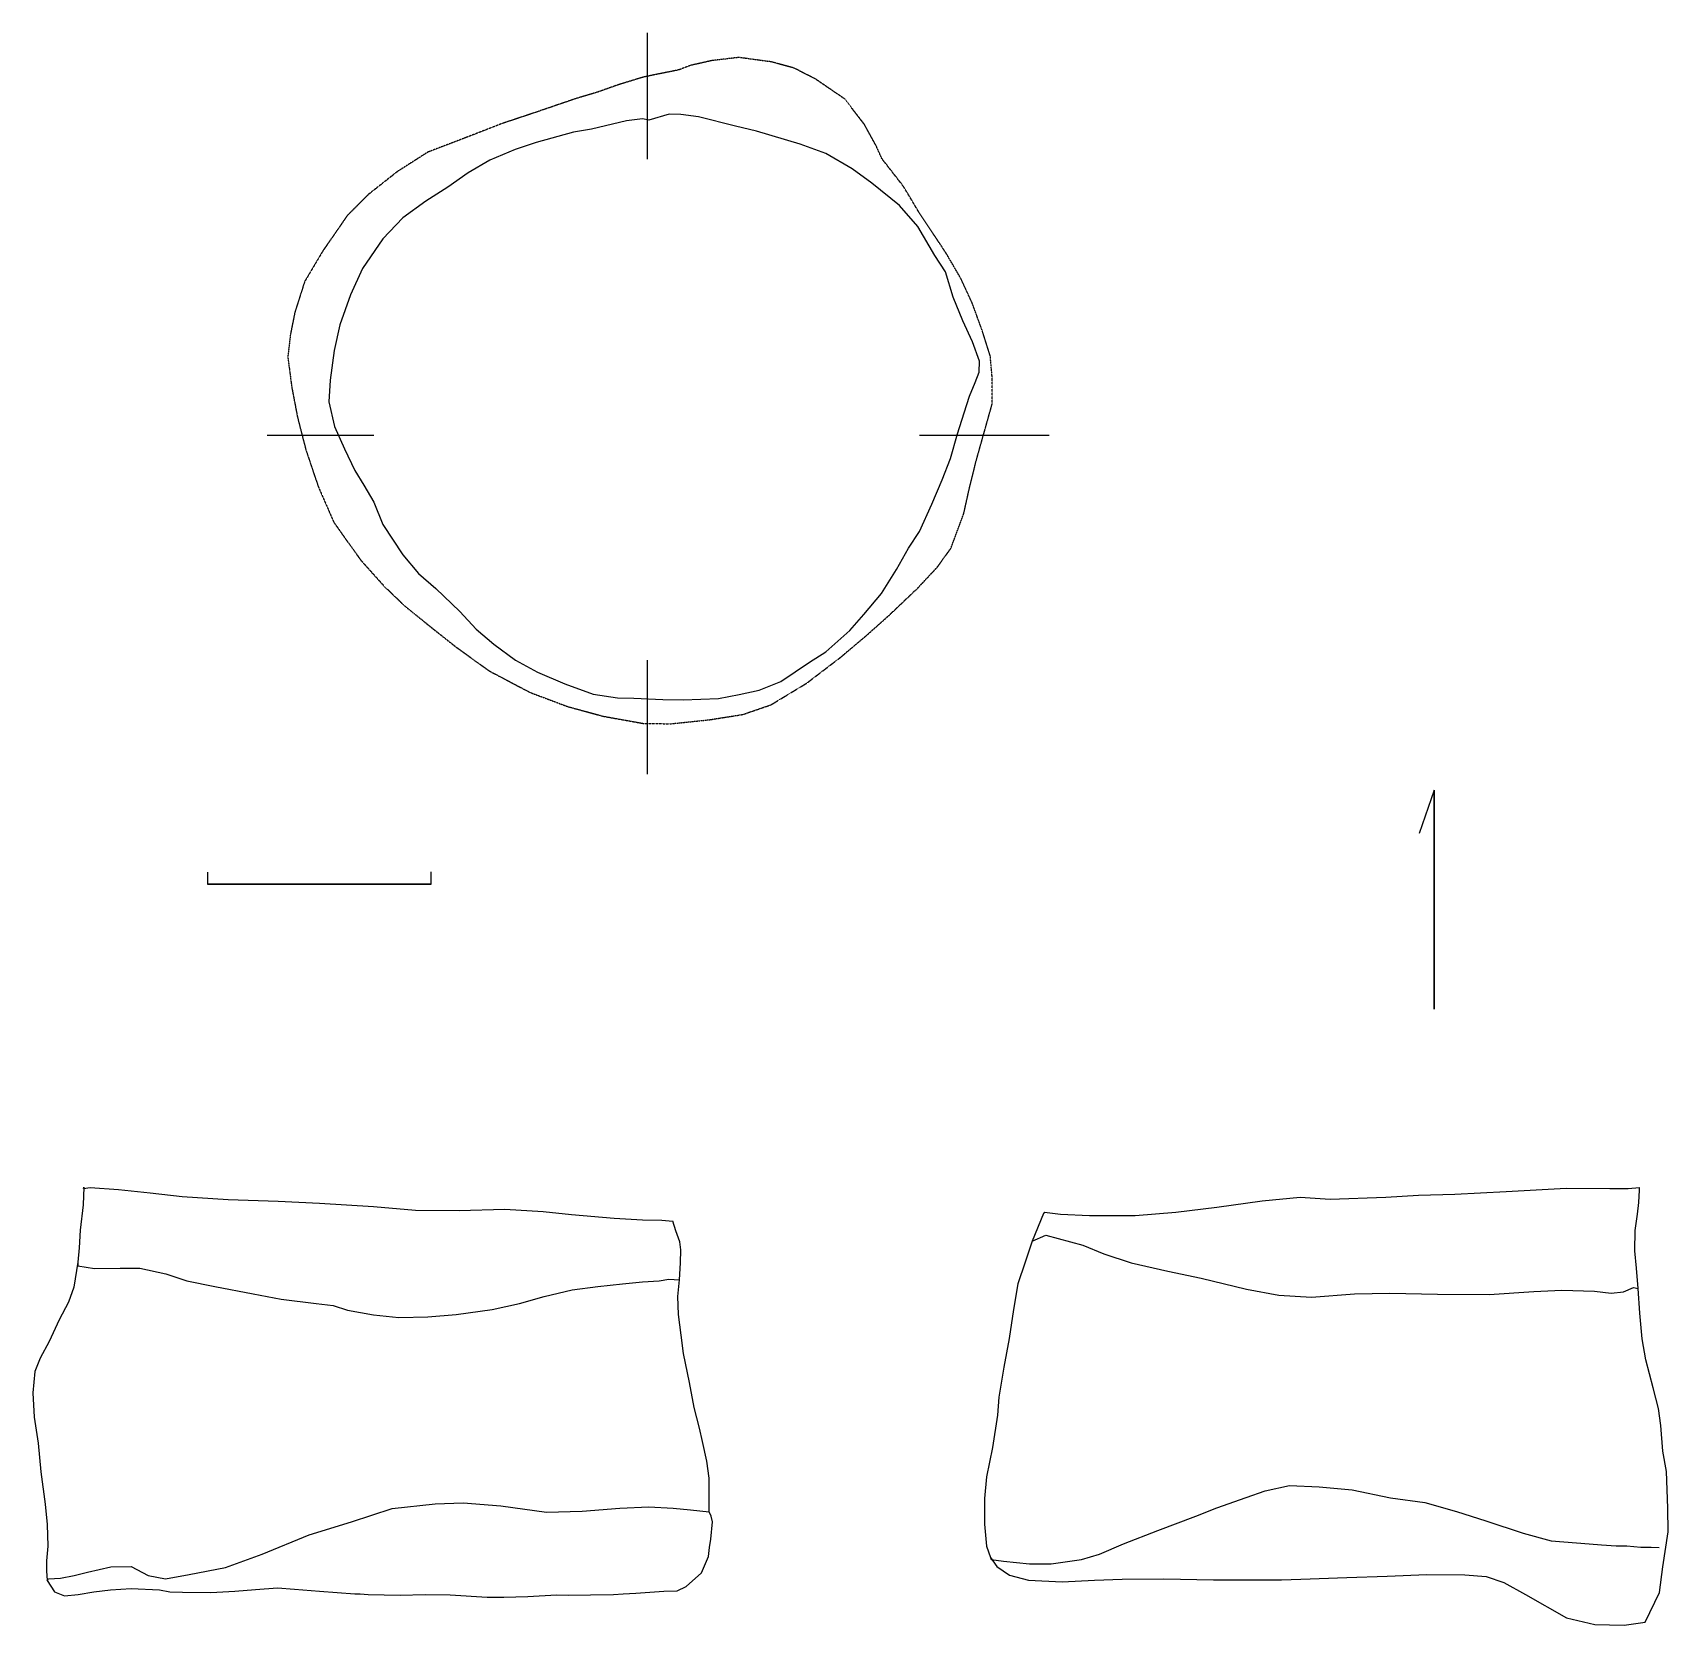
# Model space of a CAD drawing. Extents: x 2041 to 42867, y 3300 to 43047.
import ezdxf

# ---------------------------------------------------------------- set-up
doc = ezdxf.new("R2010")
doc.units = 0
doc.linetypes.add('DASHED', pattern=[0.75, 0.5, -0.25])
doc.layers.add('LAYER1', color=7, linetype='CONTINUOUS')

msp = doc.modelspace()

# ---------------------------------------------------------------- linework, layer by layer
at = {"layer": 'LAYER1', "color": 3, "linetype": 'CONTINUOUS'}
for points in [[(17379.7635, 43046.6365), (17379.7635, 39890.6928)], [(10560.2748, 32993.9702), (7889.8657, 32993.9702)], [(27410.3684, 32993.9702), (24177.1872, 32993.9702)], [(17379.7635, 27388.3022), (17379.7635, 24541.3324)]]:
    msp.add_lwpolyline(points, dxfattribs=at)
at = {"layer": 'LAYER1', "color": 7, "linetype": 'DASHED'}
msp.add_lwpolyline([(17302.5141, 41943.1572), (16684.5724, 41755.5723), (16154.9037, 41567.9826), (15603.1701, 41402.4614), (14665.2096, 41082.4462), (13771.3934, 40784.5043), (12833.4329, 40420.3567), (11906.5115, 40067.2506), (11145.1124, 39581.7285), (10416.8174, 39007.9156), (9898.1889, 38489.2859), (9280.2467, 37595.4697), (8827.8107, 36834.0552), (8585.0562, 36072.6549), (8474.7034, 35520.9224), (8408.4948, 34958.1486), (8507.808, 34196.7507), (8651.2648, 33446.3919), (8860.9153, 32629.8084), (9169.8939, 31713.926), (9556.1057, 30831.1512), (9843.02, 30422.8594), (10240.2715, 29871.1246), (10814.0701, 29231.1036), (11332.7141, 28734.5401), (12072.0339, 28138.6611), (12601.7026, 27719.3446), (13429.3096, 27123.4679), (14455.5442, 26582.7578), (15393.5047, 26229.6516), (16287.3209, 25986.8811), (17269.4101, 25810.3209), (17964.6011, 25799.2961), (18924.6254, 25898.6093), (19763.2738, 26031.0253), (20469.5039, 26273.7959), (21363.3202, 26814.4893), (22201.9531, 27454.5102), (22830.9493, 27984.1789), (23426.8117, 28513.85), (24133.043, 29186.9594), (24618.5675, 29705.6034), (24960.6512, 30180.0888), (25280.6522, 31040.8166), (25413.0705, 31636.6789), (25589.6331, 32353.9493), (25788.2571, 33060.1806), (25986.8834, 33766.3952), (25986.8834, 34483.6655), (25942.7392, 34980.229), (25744.1129, 35609.1966), (25490.3199, 36304.4008), (25203.4194, 36922.3436), (24850.2966, 37529.2617), (24508.2296, 38047.8914), (24155.1068, 38577.5601), (23779.9345, 39206.542), (23239.2268, 39901.7318), (23095.7694, 40221.7304), (22797.8298, 40762.4405), (22312.3053, 41391.4248), (21584.0103, 41887.9883), (21043.3025, 42163.8474), (20480.5287, 42318.3462), (19663.9606, 42428.6793), (19001.8748, 42351.4466), (18461.1658, 42230.0577), (18174.2665, 42119.7198), (17302.5141, 41943.1572)], dxfattribs=at)
at = {"layer": 'LAYER1', "color": 7, "linetype": 'CONTINUOUS'}
for points in [[(17423.9077, 40861.7561), (17258.3853, 40894.8565), (16861.1338, 40850.7146), (15989.3825, 40641.0659), (15536.9621, 40563.8141), (14610.0406, 40310.0188), (14080.3719, 40133.461), (13451.3901, 39868.6266), (12910.6811, 39548.609), (12403.0762, 39195.5005), (11851.3437, 38842.3944), (11277.5296, 38423.0779), (10780.9649, 37904.434), (10273.3767, 37165.0975), (9975.4377, 36503.0128), (9710.6028, 35752.654), (9567.146, 35112.6307), (9467.8328, 34373.3109), (9434.7282, 33832.6032), (9578.1856, 33214.6603), (9820.9401, 32662.9278), (10085.775, 32122.2177), (10306.4807, 31758.0702), (10560.2748, 31327.7147), (10780.9649, 30775.9822), (11277.5296, 30014.5677), (11674.7811, 29551.107), (12105.1379, 29175.9347), (12701.0157, 28602.1218), (13109.3075, 28160.7248), (13550.7032, 27785.5549), (14091.3967, 27388.3022), (14643.1446, 27090.3627), (15327.2955, 26792.4255), (16033.5268, 26538.6135), (16640.4282, 26450.3418), (17048.7199, 26439.317), (17765.9748, 26406.1975), (18273.5797, 26395.1728), (19156.3557, 26428.278), (19675.0009, 26527.5912), (20171.5644, 26637.9267), (20712.2578, 26858.6335), (21429.5281, 27333.1333), (21837.8056, 27597.9676), (22433.6823, 28127.622), (22786.8051, 28524.8724), (23228.1853, 29054.5434), (23603.3743, 29650.4201), (23901.3114, 30180.0888), (24177.1872, 30599.4196), (24486.1491, 31283.5705), (24739.9587, 31890.4886), (24949.6098, 32420.1573), (25126.1724, 33038.1001), (25291.6936, 33556.7441), (25424.1096, 33976.0606), (25567.567, 34318.1276), (25666.8801, 34571.9373), (25677.9049, 34847.7963), (25501.359, 35333.3375), (25258.5884, 35851.9648), (25015.8178, 36447.8439), (24828.2329, 37076.8257), (24563.3985, 37485.1175), (24133.043, 38213.4126), (23680.6213, 38732.0398), (22985.4314, 39294.8137), (22499.8903, 39647.9222), (21837.8056, 40034.1454), (21197.799, 40265.877), (20105.3564, 40585.8779), (19586.7112, 40718.2987), (18659.791, 40950.0254), (18218.4108, 41005.2135), (17931.496, 41016.2358), (17423.9077, 40861.7561)], [(37022.455, 24142.8001), (36648.3454, 23063.1788)], [(37022.455, 24142.8001), (37022.455, 18680.6051)], [(37022.455, 18680.6051), (37022.455, 24142.8001)], [(6406.7925, 22098.3916), (6406.7925, 21800.4068)], [(11990.3967, 21800.4068), (11990.3967, 22101.2818)], [(6406.7925, 21800.4068), (9198.5946, 21800.4068)], [(9198.5946, 21800.4068), (6406.7925, 21800.4068)], [(9198.5946, 21800.4068), (11990.3967, 21800.4068)], [(11990.3967, 21800.4068), (9198.5946, 21800.4068)], [(3310.4312, 14201.7489), (3321.4711, 14234.8541), (3299.3909, 13793.4571), (3222.1582, 13164.4753), (3200.0781, 12723.095), (3166.9738, 12358.9475), (3067.6609, 11740.9903), (2935.2437, 11365.8181), (2703.5134, 10924.4223), (2449.7189, 10383.7134), (2229.0288, 9964.3969), (2096.6115, 9633.3546), (2041.4273, 9103.6847), (2074.5316, 8496.7678), (2173.8445, 7845.7215), (2240.0531, 7128.4667), (2350.4061, 6322.9234), (2405.5747, 5815.3185), (2416.6146, 5274.6256), (2383.5103, 4910.4778), (2383.5103, 4656.6679), (2405.5747, 4413.9134), (2582.1361, 4138.0388), (2835.9308, 4038.7259), (3178.0137, 4071.8302), (3564.2256, 4138.0388), (3983.5573, 4182.183), (4502.1863, 4215.2873), (5208.4164, 4182.183), (5462.2112, 4138.0388), (5782.2145, 4126.9989), (6488.4446, 4115.9744), (7084.3224, 4149.0787), (7602.9515, 4193.2075), (8154.7001, 4237.3517), (8574.0166, 4204.2474), (9202.9984, 4149.0787), (10085.775, 4082.8702), (10218.1922, 4082.8702), (10416.8174, 4071.8302), (11211.3216, 4049.7659), (11840.3035, 4071.8302), (12458.2607, 4060.7903), (13385.1809, 4005.6216), (13804.4974, 4005.6216), (14400.3753, 4016.6616), (15117.6301, 4060.7903), (15426.6087, 4049.7659), (15967.3176, 4060.7903), (16541.115, 4071.8302), (16783.8856, 4082.8702), (17092.8642, 4104.9345), (17799.0788, 4149.0787), (18130.1223, 4160.1032), (18350.8279, 4270.456), (18737.0392, 4612.5391), (18913.6018, 5020.8154), (18935.6656, 5241.521), (18968.7696, 5451.1715), (19012.9138, 5881.5271), (18979.8098, 6024.9845), (18924.6254, 6135.3373), (18924.6254, 6742.2393), (18924.6254, 6973.9696), (18869.4564, 7393.301), (18759.1042, 7889.8657), (18681.8715, 8220.9093), (18549.4543, 8739.5371), (18439.1009, 9357.48), (18284.6199, 10085.775), (18229.4355, 10538.211), (18163.2263, 11056.8395), (18141.1625, 11509.26), (18185.3068, 11917.5517), (18207.3705, 12347.9072), (18218.4108, 12667.9106), (18196.3303, 12866.5369), (18097.0183, 13142.4115), (18019.7844, 13385.1809)], [(3310.4312, 14201.7489), (3475.9526, 14223.8139), (4182.183, 14179.6851), (4976.6867, 14091.3967), (5771.1897, 14003.1237), (6918.8007, 13925.8743), (8165.7248, 13881.7456), (9202.9984, 13837.6014), (10549.2346, 13749.3284), (11597.5484, 13661.04), (12689.991, 13650.0164), (13826.5623, 13683.1204), (14786.5866, 13627.936), (15492.8178, 13550.7032), (16552.1552, 13462.4148), (17258.3853, 13418.2861), (17743.911, 13407.2458), (18019.7844, 13385.1809)], [(27297.2213, 13606.5429), (27275.1408, 13573.4389), (26988.2427, 12889.2726), (26811.6801, 12359.6039), (26635.1342, 11818.9105), (26524.782, 11178.8884), (26414.4298, 10461.6335), (26282.0281, 9744.3632), (26160.6344, 8994.0032), (26127.5293, 8541.5827), (25995.1133, 7736.04), (25851.6559, 7007.7456), (25796.4869, 6467.0366), (25796.4869, 5827.03), (25851.6559, 5275.2815), (25950.9691, 4988.3824), (26105.4655, 4767.6923), (26425.4688, 4546.9864), (26899.9685, 4425.6092), (27738.6015, 4381.4649), (28544.146, 4425.6092), (29239.3359, 4447.6735), (30276.6095, 4458.7134), (31512.5095, 4436.6491), (32671.1434, 4436.6491), (33211.8535, 4436.6491), (33697.378, 4447.6735), (34845.0038, 4491.8177), (35849.1723, 4524.922), (36842.2874, 4569.0663), (37791.2869, 4558.0263), (38320.9556, 4513.8821), (38762.3358, 4370.4405), (39303.0459, 4072.5015), (40329.2805, 3487.6484), (41035.5118, 3322.1269), (41763.8069, 3300.0626), (42293.4756, 3377.3111), (42646.5817, 4116.6303), (42734.8701, 4756.6521), (42867.2861, 5628.4043), (42856.2447, 6224.2815), (42823.1443, 7140.1627), (42734.8701, 7647.7671), (42679.6869, 8287.7737), (42624.5179, 8707.1051), (42492.0972, 9225.7335), (42304.5122, 9920.9246), (42216.2238, 10450.5933), (42161.0548, 11090.6154), (42116.913, 11708.5571), (42072.7855, 12216.162), (42028.6389, 12646.5175), (42039.6612, 13154.107), (42094.8492, 13562.3987), (42127.9544, 13849.298), (42150.0182, 14158.2766), (42150.0182, 14224.4846)], [(27297.2213, 13606.5429), (27694.4716, 13562.3987), (28422.7667, 13529.2947), (29559.3392, 13529.2947), (30574.5466, 13606.5429), (31600.7812, 13738.9601), (32726.329, 13893.4422), (33675.3118, 13981.7152), (34425.6873, 13937.5865), (35816.0528, 13981.7152), (36632.6363, 14036.8996), (37537.4773, 14058.9634), (38817.5215, 14125.1726), (40318.2534, 14213.4456), (41410.696, 14202.4208), (41863.1177, 14202.4208), (42150.0182, 14224.4846)], [(26988.2427, 12889.2726), (27330.3264, 13032.73), (28257.2455, 12789.9594), (28775.8751, 12569.2693), (29460.026, 12348.5792), (30375.9227, 12138.9138), (31203.5285, 11962.3524), (32340.101, 11686.4933), (33145.6431, 11543.0359), (33962.2123, 11487.8669), (35032.5888, 11576.1399), (35915.366, 11587.1801), (37107.136, 11565.0997), (38398.205, 11554.0761), (39512.7113, 11631.3088), (40207.9012, 11664.4128), (41024.4704, 11642.3491), (41443.8012, 11587.1801), (41752.7655, 11620.2841), (41995.5337, 11730.622), (42116.913, 11708.5571)], [(3166.9738, 12358.9475), (3166.9738, 12270.659), (3586.3054, 12204.451), (4226.3118, 12215.4901), (4711.8517, 12215.4901), (5362.8986, 12072.0339), (5892.5673, 11895.488), (6587.7577, 11752.0306), (7547.7826, 11575.4692), (8242.973, 11443.052), (9114.7255, 11332.7141), (9545.0816, 11277.5296), (9898.1889, 11167.1929), (10549.2346, 11045.7993), (11178.2164, 10979.5913), (11906.5115, 11001.6705), (12612.7428, 11056.8395), (13506.559, 11178.2164), (14190.7087, 11332.7141), (14808.667, 11509.26), (15503.8569, 11674.7811), (16143.8635, 11752.0306), (16761.8206, 11818.2385), (17258.3853, 11873.4075), (17677.7018, 11895.488), (17920.4724, 11939.6167), (18185.3068, 11917.5517)], [(25950.9691, 4988.3824), (25962.0081, 4944.2382), (26270.9867, 4900.1095), (26922.0347, 4833.9009), (27462.7424, 4833.9009), (28224.1427, 4944.2382), (28665.5372, 5076.6551), (29272.4387, 5330.4653), (30122.1107, 5661.5088), (31071.1125, 6025.6558), (31600.7812, 6235.3063), (32329.0763, 6489.1165), (32803.576, 6654.6377), (33410.4775, 6787.0548), (34149.8139, 6753.9508), (34977.4222, 6676.702), (35937.4464, 6478.0763), (36787.1184, 6367.7235), (37581.6215, 6135.9931), (38309.9165, 5904.2633), (39247.877, 5595.2997), (39943.0669, 5407.6986), (40892.0544, 5330.4653), (41201.033, 5308.3855), (41565.1805, 5286.3211), (41830.0125, 5286.3211), (42183.1186, 5253.2171), (42436.933, 5253.2171), (42635.5546, 5242.1769), (42635.5546, 5242.1769)], [(2405.5747, 4413.9134), (2438.679, 4458.0418), (2736.6177, 4480.122), (3078.7008, 4546.3306), (3409.744, 4623.5636), (3994.5817, 4755.9808), (4502.1863, 4767.0207), (4921.5022, 4546.3306), (5351.8583, 4458.0418), (5947.7356, 4568.3949), (6852.5921, 4744.9563), (7768.4727, 5075.9993), (8938.1641, 5561.5243), (9997.5021, 5881.5271), (11012.6953, 6212.5706), (12083.0729, 6333.963), (12789.3042, 6356.0274), (13727.2492, 6278.7792), (14863.836, 6124.2976), (15757.6522, 6146.362), (16695.6126, 6223.6102), (17423.9077, 6256.7148), (18030.8091, 6223.6102), (18461.1658, 6179.466), (18924.6254, 6135.3373)]]:
    msp.add_lwpolyline(points, dxfattribs=at)

doc.saveas('drawing.dxf')
